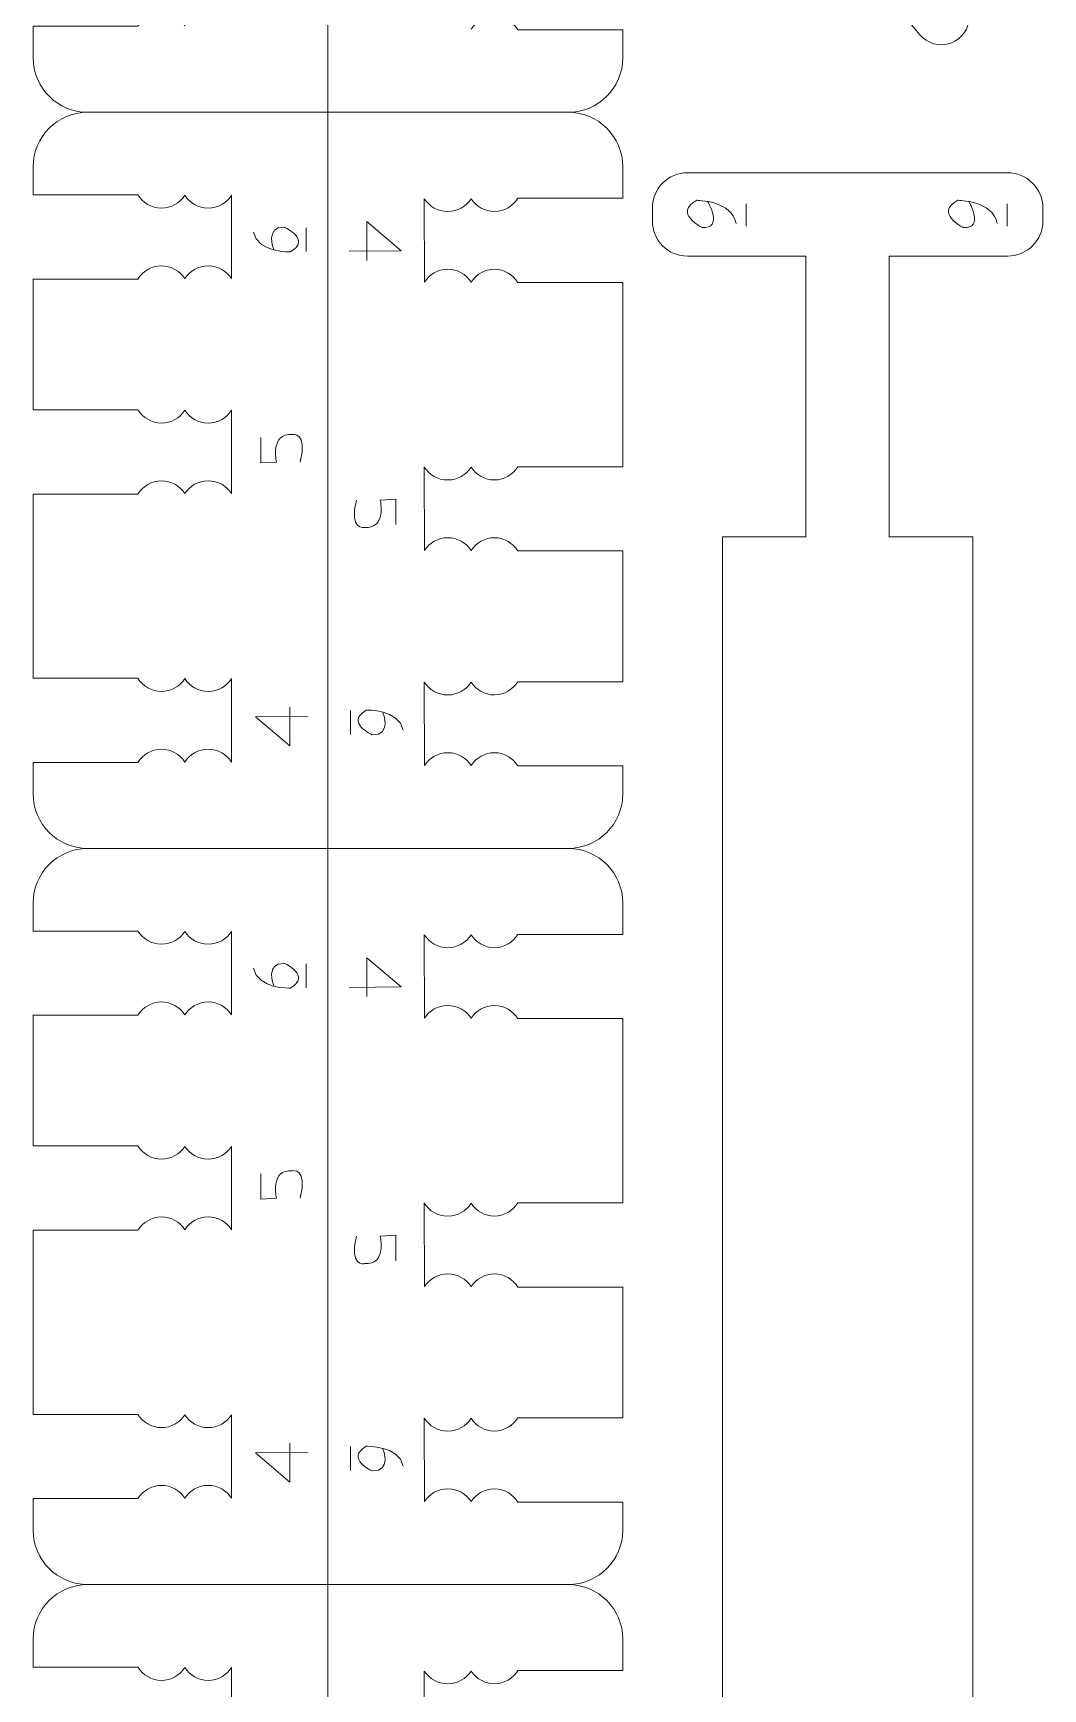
# Model space of a CAD drawing. Header units: centimetres. Extents: x -25 to 25, y -32.5 to 32.5.
# Drawn here: x -14.08 to -10.45, y -15.24 to -9.28 of the extents above; entities that cross this region are included whole.
import ezdxf

# ---------------------------------------------------------------- set-up
doc = ezdxf.new("R2010")
doc.units = ezdxf.units.CM
doc.header["$MEASUREMENT"] = 0
doc.layers.add('Capa 1', color=7, linetype='Continuous')

msp = doc.modelspace()

# ---------------------------------------------------------------- linework, layer by layer
at = {"layer": 'Capa 1', "color": 250, "lineweight": 9}
for points in [[(-13.01778, -9.56371), (-13.01778, -9.56371), (-13.01778, -6.9146), (-13.01778, -6.9146)], [(-12.15284, -9.56373), (-12.15284, -9.56373), (-13.88272, -9.56373), (-13.88272, -9.56373)], [(-13.01778, -12.21284), (-13.01778, -12.21284), (-13.01778, -9.56373), (-13.01778, -9.56373)], [(-13.36455, -10.16233), (-13.36455, -10.16233), (-13.36471, -9.86232), (-13.36471, -9.86232)], [(-12.67101, -9.87475), (-12.67101, -9.87475), (-12.67085, -10.17476), (-12.67085, -10.17476)], [(-13.36455, -10.93589), (-13.36455, -10.93589), (-13.36471, -10.63588), (-13.36471, -10.63588)], [(-12.67101, -10.84068), (-12.67101, -10.84068), (-12.67085, -11.14069), (-12.67085, -11.14069)], [(-13.36455, -11.90182), (-13.36455, -11.90182), (-13.36471, -11.60181), (-13.36471, -11.60181)], [(-12.67101, -11.61424), (-12.67101, -11.61424), (-12.67085, -11.91425), (-12.67085, -11.91425)], [(-12.15284, -12.21286), (-12.15284, -12.21286), (-13.88272, -12.21286), (-13.88272, -12.21286)], [(-13.01778, -14.86197), (-13.01778, -14.86197), (-13.01778, -12.21286), (-13.01778, -12.21286)], [(-13.36455, -12.81146), (-13.36455, -12.81146), (-13.36471, -12.51145), (-13.36471, -12.51145)], [(-12.67101, -12.52388), (-12.67101, -12.52388), (-12.67085, -12.82389), (-12.67085, -12.82389)], [(-13.36455, -13.58502), (-13.36455, -13.58502), (-13.36471, -13.28501), (-13.36471, -13.28501)], [(-12.67101, -13.48981), (-12.67101, -13.48981), (-12.67085, -13.78982), (-12.67085, -13.78982)], [(-13.36455, -14.55095), (-13.36455, -14.55095), (-13.36471, -14.25094), (-13.36471, -14.25094)], [(-12.67101, -14.26337), (-12.67101, -14.26337), (-12.67085, -14.56338), (-12.67085, -14.56338)], [(-12.15284, -14.86199), (-12.15284, -14.86199), (-13.88272, -14.86199), (-13.88272, -14.86199)], [(-13.01778, -17.5111), (-13.01778, -17.5111), (-13.01778, -14.86199), (-13.01778, -14.86199)], [(-13.36455, -15.46059), (-13.36455, -15.46059), (-13.36471, -15.16058), (-13.36471, -15.16058)], [(-12.67101, -15.17301), (-12.67101, -15.17301), (-12.67085, -15.47302), (-12.67085, -15.47302)]]:
    msp.add_open_spline(points, degree=3, dxfattribs=at)
for points, knots in [([(-11.11264, -8.03017), (-11.11264, -8.03017), (-11.114, -7.10831), (-11.114, -7.10831), (-11.114, -7.10831), (-11.114, -7.10831), (-11.01301, -7.10831), (-11.01301, -7.10831), (-11.01301, -7.10831), (-10.93271, -7.10826), (-10.85566, -7.14011), (-10.79883, -7.19686), (-10.79883, -7.19686), (-10.74203, -7.25361), (-10.71007, -7.331), (-10.71002, -7.4113), (-10.71002, -7.4113), (-10.71002, -7.4113), (-10.71002, -9.2193), (-10.71002, -9.2193), (-10.71002, -9.2193), (-10.70981, -9.26176), (-10.73623, -9.29981), (-10.77609, -9.31444), (-10.77609, -9.31444), (-10.81595, -9.32907), (-10.86133, -9.31641), (-10.88867, -9.2839), (-10.88867, -9.2839), (-10.88867, -9.2839), (-11.79763, -8.19125), (-11.79763, -8.19125), (-11.79763, -8.19125), (-11.81273, -8.1731), (-11.821, -8.15023), (-11.821, -8.12665), (-11.821, -8.12665), (-11.821, -8.12665), (-11.821, -7.66379), (-11.821, -7.66379), (-11.821, -7.66379), (-11.82106, -7.58349), (-11.7892, -7.50647), (-11.73245, -7.44964), (-11.73245, -7.44964), (-11.67571, -7.39281), (-11.59832, -7.36085), (-11.51801, -7.3608), (-11.51801, -7.3608), (-11.51801, -7.3608), (-11.41699, -7.3608), (-11.41699, -7.3608), (-11.41699, -7.3608), (-11.41699, -7.3608), (-11.41699, -8.03017), (-11.41699, -8.03017)], [0, 0, 0, 0, 0.0666667, 0.0666667, 0.0666667, 0.0666667, 0.1333333, 0.1333333, 0.1333333, 0.1333333, 0.2, 0.2, 0.2, 0.2, 0.2666667, 0.2666667, 0.2666667, 0.2666667, 0.3333333, 0.3333333, 0.3333333, 0.3333333, 0.4, 0.4, 0.4, 0.4, 0.4666667, 0.4666667, 0.4666667, 0.4666667, 0.5333333, 0.5333333, 0.5333333, 0.5333333, 0.6, 0.6, 0.6, 0.6, 0.6666667, 0.6666667, 0.6666667, 0.6666667, 0.7333333, 0.7333333, 0.7333333, 0.7333333, 0.8, 0.8, 0.8, 0.8, 0.8666667, 0.8666667, 0.8666667, 0.8666667, 1, 1, 1, 1]), ([(-13.88272, -9.56371), (-13.99052, -9.56371), (-14.07872, -9.47551), (-14.07872, -9.36771), (-14.07872, -9.36771), (-14.07872, -9.36771), (-14.07872, -9.2542), (-14.07872, -9.2542), (-14.07872, -9.2542), (-14.07872, -9.2542), (-13.70143, -9.2542), (-13.70143, -9.2542), (-13.70143, -9.2542), (-13.68365, -9.2265), (-13.65257, -9.20663), (-13.61721, -9.20663), (-13.61721, -9.20663), (-13.58185, -9.20663), (-13.55077, -9.22499), (-13.53299, -9.25269)], [0, 0, 0, 0, 0.1666667, 0.1666667, 0.1666667, 0.1666667, 0.3333333, 0.3333333, 0.3333333, 0.3333333, 0.5, 0.5, 0.5, 0.5, 0.6666667, 0.6666667, 0.6666667, 0.6666667, 1, 1, 1, 1]), ([(-12.15284, -9.56371), (-12.04504, -9.56371), (-11.95684, -9.47551), (-11.95684, -9.36771), (-11.95684, -9.36771), (-11.95684, -9.36771), (-11.95684, -9.2666), (-11.95684, -9.2666), (-11.95684, -9.2666), (-11.95684, -9.2666), (-12.33413, -9.2666), (-12.33413, -9.2666), (-12.33413, -9.2666), (-12.35191, -9.2389), (-12.38283, -9.21906), (-12.41819, -9.21906), (-12.41819, -9.21906), (-12.45355, -9.21906), (-12.48463, -9.23742), (-12.50241, -9.26512)], [0, 0, 0, 0, 0.1666667, 0.1666667, 0.1666667, 0.1666667, 0.3333333, 0.3333333, 0.3333333, 0.3333333, 0.5, 0.5, 0.5, 0.5, 0.6666667, 0.6666667, 0.6666667, 0.6666667, 1, 1, 1, 1]), ([(-13.88272, -9.56373), (-13.99052, -9.56373), (-14.07872, -9.65193), (-14.07872, -9.75973), (-14.07872, -9.75973), (-14.07872, -9.75973), (-14.07872, -9.86084), (-14.07872, -9.86084), (-14.07872, -9.86084), (-14.07872, -9.86084), (-13.70143, -9.86084), (-13.70143, -9.86084), (-13.70143, -9.86084), (-13.68365, -9.88854), (-13.65273, -9.90838), (-13.61737, -9.90838), (-13.61737, -9.90838), (-13.58201, -9.90838), (-13.55093, -9.89002), (-13.53315, -9.86232)], [0, 0, 0, 0, 0.1666667, 0.1666667, 0.1666667, 0.1666667, 0.3333333, 0.3333333, 0.3333333, 0.3333333, 0.5, 0.5, 0.5, 0.5, 0.6666667, 0.6666667, 0.6666667, 0.6666667, 1, 1, 1, 1]), ([(-12.15284, -9.56373), (-12.04504, -9.56373), (-11.95684, -9.65193), (-11.95684, -9.75973), (-11.95684, -9.75973), (-11.95684, -9.75973), (-11.95684, -9.87324), (-11.95684, -9.87324), (-11.95684, -9.87324), (-11.95684, -9.87324), (-12.33413, -9.87324), (-12.33413, -9.87324), (-12.33413, -9.87324), (-12.35191, -9.90094), (-12.38299, -9.92081), (-12.41835, -9.92081), (-12.41835, -9.92081), (-12.45371, -9.92081), (-12.48479, -9.90245), (-12.50257, -9.87475)], [0, 0, 0, 0, 0.1666667, 0.1666667, 0.1666667, 0.1666667, 0.3333333, 0.3333333, 0.3333333, 0.3333333, 0.5, 0.5, 0.5, 0.5, 0.6666667, 0.6666667, 0.6666667, 0.6666667, 1, 1, 1, 1]), ([(-10.99784, -17.95091), (-10.99784, -17.95091), (-10.69783, -17.95091), (-10.69783, -17.95091), (-10.69783, -17.95091), (-10.69783, -17.95091), (-10.69783, -11.09189), (-10.69783, -11.09189), (-10.69783, -11.09189), (-10.69783, -11.09189), (-10.99784, -11.09189), (-10.99784, -11.09189), (-10.99784, -11.09189), (-10.99784, -11.09189), (-10.99784, -10.08133), (-10.99784, -10.08133), (-10.99784, -10.08133), (-10.99784, -10.08133), (-10.57151, -10.08133), (-10.57151, -10.08133), (-10.57151, -10.08133), (-10.53799, -10.08131), (-10.50585, -10.06797), (-10.48216, -10.04426), (-10.48216, -10.04426), (-10.45847, -10.02054), (-10.44517, -9.98854), (-10.4452, -9.95502), (-10.4452, -9.95502), (-10.4452, -9.95502), (-10.4452, -9.90765), (-10.4452, -9.90765), (-10.4452, -9.90765), (-10.44522, -9.87412), (-10.45856, -9.84198), (-10.48227, -9.8183), (-10.48227, -9.8183), (-10.50599, -9.7946), (-10.53799, -9.78131), (-10.57151, -9.78133), (-10.57151, -9.78133), (-10.57151, -9.78133), (-11.14784, -9.78133), (-11.14784, -9.78133), (-11.14784, -9.78133), (-11.14784, -9.78133), (-11.72418, -9.78133), (-11.72418, -9.78133), (-11.72418, -9.78133), (-11.7577, -9.78135), (-11.78984, -9.79469), (-11.81353, -9.81841), (-11.81353, -9.81841), (-11.83722, -9.84212), (-11.85052, -9.87412), (-11.85049, -9.90765), (-11.85049, -9.90765), (-11.85049, -9.90765), (-11.85049, -9.95502), (-11.85049, -9.95502), (-11.85049, -9.95502), (-11.85047, -9.98854), (-11.83713, -10.02068), (-11.81342, -10.04437), (-11.81342, -10.04437), (-11.78969, -10.06806), (-11.7577, -10.08136), (-11.72418, -10.08133), (-11.72418, -10.08133), (-11.72418, -10.08133), (-11.29785, -10.08133), (-11.29785, -10.08133), (-11.29785, -10.08133), (-11.29785, -10.08133), (-11.29785, -11.09189), (-11.29785, -11.09189), (-11.29785, -11.09189), (-11.29785, -11.09189), (-11.59785, -11.09189), (-11.59785, -11.09189), (-11.59785, -11.09189), (-11.59785, -11.09189), (-11.59785, -17.95091), (-11.59785, -17.95091), (-11.59785, -17.95091), (-11.59785, -17.95091), (-11.29785, -17.95091), (-11.29785, -17.95091), (-11.29785, -17.95091), (-11.29785, -17.95091), (-11.29785, -18.96146), (-11.29785, -18.96146), (-11.29785, -18.96146), (-11.29785, -18.96146), (-11.72418, -18.96146), (-11.72418, -18.96146), (-11.72418, -18.96146), (-11.7577, -18.96148), (-11.78984, -18.97482), (-11.81353, -18.99854), (-11.81353, -18.99854), (-11.83722, -19.02226), (-11.85052, -19.05426), (-11.85049, -19.08778), (-11.85049, -19.08778), (-11.85049, -19.08778), (-11.85049, -19.13515), (-11.85049, -19.13515), (-11.85049, -19.13515), (-11.85047, -19.16868), (-11.83713, -19.20082), (-11.81342, -19.2245), (-11.81342, -19.2245), (-11.78969, -19.2482), (-11.7577, -19.26149), (-11.72418, -19.26147), (-11.72418, -19.26147), (-11.72418, -19.26147), (-11.14784, -19.26147), (-11.14784, -19.26147), (-11.14784, -19.26147), (-11.14784, -19.26147), (-10.57151, -19.26147), (-10.57151, -19.26147), (-10.57151, -19.26147), (-10.53799, -19.26145), (-10.50585, -19.24811), (-10.48216, -19.22439), (-10.48216, -19.22439), (-10.45847, -19.20067), (-10.44517, -19.16868), (-10.4452, -19.13515), (-10.4452, -19.13515), (-10.4452, -19.13515), (-10.4452, -19.08778), (-10.4452, -19.08778), (-10.4452, -19.08778), (-10.44522, -19.05426), (-10.45856, -19.02212), (-10.48227, -18.99843), (-10.48227, -18.99843), (-10.50599, -18.97474), (-10.53799, -18.96144), (-10.57151, -18.96146), (-10.57151, -18.96146), (-10.57151, -18.96146), (-10.99784, -18.96146), (-10.99784, -18.96146), (-10.99784, -18.96146), (-10.99784, -18.96146), (-10.99784, -17.95091), (-10.99784, -17.95091)], [0, 0, 0, 0, 0.025641, 0.025641, 0.025641, 0.025641, 0.0512821, 0.0512821, 0.0512821, 0.0512821, 0.0769231, 0.0769231, 0.0769231, 0.0769231, 0.1025641, 0.1025641, 0.1025641, 0.1025641, 0.1282051, 0.1282051, 0.1282051, 0.1282051, 0.1538462, 0.1538462, 0.1538462, 0.1538462, 0.1794872, 0.1794872, 0.1794872, 0.1794872, 0.2051282, 0.2051282, 0.2051282, 0.2051282, 0.2307692, 0.2307692, 0.2307692, 0.2307692, 0.2564103, 0.2564103, 0.2564103, 0.2564103, 0.2820513, 0.2820513, 0.2820513, 0.2820513, 0.3076923, 0.3076923, 0.3076923, 0.3076923, 0.3333333, 0.3333333, 0.3333333, 0.3333333, 0.3589744, 0.3589744, 0.3589744, 0.3589744, 0.3846154, 0.3846154, 0.3846154, 0.3846154, 0.4102564, 0.4102564, 0.4102564, 0.4102564, 0.4358974, 0.4358974, 0.4358974, 0.4358974, 0.4615385, 0.4615385, 0.4615385, 0.4615385, 0.4871795, 0.4871795, 0.4871795, 0.4871795, 0.5128205, 0.5128205, 0.5128205, 0.5128205, 0.5384615, 0.5384615, 0.5384615, 0.5384615, 0.5641026, 0.5641026, 0.5641026, 0.5641026, 0.5897436, 0.5897436, 0.5897436, 0.5897436, 0.6153846, 0.6153846, 0.6153846, 0.6153846, 0.6410256, 0.6410256, 0.6410256, 0.6410256, 0.6666667, 0.6666667, 0.6666667, 0.6666667, 0.6923077, 0.6923077, 0.6923077, 0.6923077, 0.7179487, 0.7179487, 0.7179487, 0.7179487, 0.7435897, 0.7435897, 0.7435897, 0.7435897, 0.7692308, 0.7692308, 0.7692308, 0.7692308, 0.7948718, 0.7948718, 0.7948718, 0.7948718, 0.8205128, 0.8205128, 0.8205128, 0.8205128, 0.8461538, 0.8461538, 0.8461538, 0.8461538, 0.8717949, 0.8717949, 0.8717949, 0.8717949, 0.8974359, 0.8974359, 0.8974359, 0.8974359, 0.9230769, 0.9230769, 0.9230769, 0.9230769, 0.9487179, 0.9487179, 0.9487179, 0.9487179, 1, 1, 1, 1]), ([(-13.53315, -9.86232), (-13.51537, -9.89002), (-13.48429, -9.90838), (-13.44893, -9.90838), (-13.44893, -9.90838), (-13.41357, -9.90838), (-13.38249, -9.89002), (-13.36471, -9.86232)], [0, 0, 0, 0, 0.3333333, 0.3333333, 0.3333333, 0.3333333, 1, 1, 1, 1]), ([(-12.50257, -9.87475), (-12.52035, -9.90245), (-12.55143, -9.92081), (-12.58679, -9.92081), (-12.58679, -9.92081), (-12.62215, -9.92081), (-12.65323, -9.90245), (-12.67101, -9.87475)], [0, 0, 0, 0, 0.3333333, 0.3333333, 0.3333333, 0.3333333, 1, 1, 1, 1]), ([(-13.53315, -10.63588), (-13.55093, -10.66358), (-13.58201, -10.68194), (-13.61737, -10.68194), (-13.61737, -10.68194), (-13.65273, -10.68194), (-13.68365, -10.6621), (-13.70143, -10.6344), (-13.70143, -10.6344), (-13.70143, -10.6344), (-14.07872, -10.6344), (-14.07872, -10.6344), (-14.07872, -10.6344), (-14.07872, -10.6344), (-14.07872, -10.16384), (-14.07872, -10.16384), (-14.07872, -10.16384), (-14.07872, -10.16384), (-13.70143, -10.16384), (-13.70143, -10.16384), (-13.70143, -10.16384), (-13.68365, -10.13614), (-13.65257, -10.11627), (-13.61721, -10.11627), (-13.61721, -10.11627), (-13.58185, -10.11627), (-13.55077, -10.13463), (-13.53299, -10.16233)], [0, 0, 0, 0, 0.125, 0.125, 0.125, 0.125, 0.25, 0.25, 0.25, 0.25, 0.375, 0.375, 0.375, 0.375, 0.5, 0.5, 0.5, 0.5, 0.625, 0.625, 0.625, 0.625, 0.75, 0.75, 0.75, 0.75, 1, 1, 1, 1]), ([(-13.53299, -10.16233), (-13.51521, -10.13463), (-13.48413, -10.11627), (-13.44877, -10.11627), (-13.44877, -10.11627), (-13.41341, -10.11627), (-13.38233, -10.13463), (-13.36455, -10.16233)], [0, 0, 0, 0, 0.3333333, 0.3333333, 0.3333333, 0.3333333, 1, 1, 1, 1]), ([(-12.50241, -10.17476), (-12.52019, -10.14706), (-12.55127, -10.1287), (-12.58663, -10.1287), (-12.58663, -10.1287), (-12.62199, -10.1287), (-12.65307, -10.14706), (-12.67085, -10.17476)], [0, 0, 0, 0, 0.3333333, 0.3333333, 0.3333333, 0.3333333, 1, 1, 1, 1]), ([(-12.50241, -10.17476), (-12.48463, -10.14706), (-12.45355, -10.1287), (-12.41819, -10.1287), (-12.41819, -10.1287), (-12.38283, -10.1287), (-12.35191, -10.14854), (-12.33413, -10.17624), (-12.33413, -10.17624), (-12.33413, -10.17624), (-11.95684, -10.17624), (-11.95684, -10.17624), (-11.95684, -10.17624), (-11.95684, -10.17624), (-11.95684, -10.83917), (-11.95684, -10.83917), (-11.95684, -10.83917), (-11.95684, -10.83917), (-12.33413, -10.83917), (-12.33413, -10.83917), (-12.33413, -10.83917), (-12.35191, -10.86687), (-12.38299, -10.88674), (-12.41835, -10.88674), (-12.41835, -10.88674), (-12.45371, -10.88674), (-12.48479, -10.86838), (-12.50257, -10.84068)], [0, 0, 0, 0, 0.125, 0.125, 0.125, 0.125, 0.25, 0.25, 0.25, 0.25, 0.375, 0.375, 0.375, 0.375, 0.5, 0.5, 0.5, 0.5, 0.625, 0.625, 0.625, 0.625, 0.75, 0.75, 0.75, 0.75, 1, 1, 1, 1]), ([(-13.53315, -10.63588), (-13.51537, -10.66358), (-13.48429, -10.68194), (-13.44893, -10.68194), (-13.44893, -10.68194), (-13.41357, -10.68194), (-13.38249, -10.66358), (-13.36471, -10.63588)], [0, 0, 0, 0, 0.3333333, 0.3333333, 0.3333333, 0.3333333, 1, 1, 1, 1]), ([(-12.50257, -10.84068), (-12.52035, -10.86838), (-12.55143, -10.88674), (-12.58679, -10.88674), (-12.58679, -10.88674), (-12.62215, -10.88674), (-12.65323, -10.86838), (-12.67101, -10.84068)], [0, 0, 0, 0, 0.3333333, 0.3333333, 0.3333333, 0.3333333, 1, 1, 1, 1]), ([(-13.53315, -11.60181), (-13.55093, -11.62951), (-13.58201, -11.64787), (-13.61737, -11.64787), (-13.61737, -11.64787), (-13.65273, -11.64787), (-13.68365, -11.62803), (-13.70143, -11.60033), (-13.70143, -11.60033), (-13.70143, -11.60033), (-14.07872, -11.60033), (-14.07872, -11.60033), (-14.07872, -11.60033), (-14.07872, -11.60033), (-14.07872, -10.9374), (-14.07872, -10.9374), (-14.07872, -10.9374), (-14.07872, -10.9374), (-13.70143, -10.9374), (-13.70143, -10.9374), (-13.70143, -10.9374), (-13.68365, -10.9097), (-13.65257, -10.88983), (-13.61721, -10.88983), (-13.61721, -10.88983), (-13.58185, -10.88983), (-13.55077, -10.90819), (-13.53299, -10.93589)], [0, 0, 0, 0, 0.125, 0.125, 0.125, 0.125, 0.25, 0.25, 0.25, 0.25, 0.375, 0.375, 0.375, 0.375, 0.5, 0.5, 0.5, 0.5, 0.625, 0.625, 0.625, 0.625, 0.75, 0.75, 0.75, 0.75, 1, 1, 1, 1]), ([(-13.53299, -10.93589), (-13.51521, -10.90819), (-13.48413, -10.88983), (-13.44877, -10.88983), (-13.44877, -10.88983), (-13.41341, -10.88983), (-13.38233, -10.90819), (-13.36455, -10.93589)], [0, 0, 0, 0, 0.3333333, 0.3333333, 0.3333333, 0.3333333, 1, 1, 1, 1]), ([(-12.50241, -11.14069), (-12.52019, -11.11299), (-12.55127, -11.09463), (-12.58663, -11.09463), (-12.58663, -11.09463), (-12.62199, -11.09463), (-12.65307, -11.11299), (-12.67085, -11.14069)], [0, 0, 0, 0, 0.3333333, 0.3333333, 0.3333333, 0.3333333, 1, 1, 1, 1]), ([(-12.50241, -11.14069), (-12.48463, -11.11299), (-12.45355, -11.09463), (-12.41819, -11.09463), (-12.41819, -11.09463), (-12.38283, -11.09463), (-12.35191, -11.11447), (-12.33413, -11.14217), (-12.33413, -11.14217), (-12.33413, -11.14217), (-11.95684, -11.14217), (-11.95684, -11.14217), (-11.95684, -11.14217), (-11.95684, -11.14217), (-11.95684, -11.61273), (-11.95684, -11.61273), (-11.95684, -11.61273), (-11.95684, -11.61273), (-12.33413, -11.61273), (-12.33413, -11.61273), (-12.33413, -11.61273), (-12.35191, -11.64043), (-12.38299, -11.6603), (-12.41835, -11.6603), (-12.41835, -11.6603), (-12.45371, -11.6603), (-12.48479, -11.64194), (-12.50257, -11.61424)], [0, 0, 0, 0, 0.125, 0.125, 0.125, 0.125, 0.25, 0.25, 0.25, 0.25, 0.375, 0.375, 0.375, 0.375, 0.5, 0.5, 0.5, 0.5, 0.625, 0.625, 0.625, 0.625, 0.75, 0.75, 0.75, 0.75, 1, 1, 1, 1]), ([(-13.53315, -11.60181), (-13.51537, -11.62951), (-13.48429, -11.64787), (-13.44893, -11.64787), (-13.44893, -11.64787), (-13.41357, -11.64787), (-13.38249, -11.62951), (-13.36471, -11.60181)], [0, 0, 0, 0, 0.3333333, 0.3333333, 0.3333333, 0.3333333, 1, 1, 1, 1]), ([(-12.50257, -11.61424), (-12.52035, -11.64194), (-12.55143, -11.6603), (-12.58679, -11.6603), (-12.58679, -11.6603), (-12.62215, -11.6603), (-12.65323, -11.64194), (-12.67101, -11.61424)], [0, 0, 0, 0, 0.3333333, 0.3333333, 0.3333333, 0.3333333, 1, 1, 1, 1]), ([(-13.88272, -12.21284), (-13.99052, -12.21284), (-14.07872, -12.12464), (-14.07872, -12.01684), (-14.07872, -12.01684), (-14.07872, -12.01684), (-14.07872, -11.90333), (-14.07872, -11.90333), (-14.07872, -11.90333), (-14.07872, -11.90333), (-13.70143, -11.90333), (-13.70143, -11.90333), (-13.70143, -11.90333), (-13.68365, -11.87563), (-13.65257, -11.85576), (-13.61721, -11.85576), (-13.61721, -11.85576), (-13.58185, -11.85576), (-13.55077, -11.87412), (-13.53299, -11.90182)], [0, 0, 0, 0, 0.1666667, 0.1666667, 0.1666667, 0.1666667, 0.3333333, 0.3333333, 0.3333333, 0.3333333, 0.5, 0.5, 0.5, 0.5, 0.6666667, 0.6666667, 0.6666667, 0.6666667, 1, 1, 1, 1]), ([(-13.53299, -11.90182), (-13.51521, -11.87412), (-13.48413, -11.85576), (-13.44877, -11.85576), (-13.44877, -11.85576), (-13.41341, -11.85576), (-13.38233, -11.87412), (-13.36455, -11.90182)], [0, 0, 0, 0, 0.3333333, 0.3333333, 0.3333333, 0.3333333, 1, 1, 1, 1]), ([(-12.50241, -11.91425), (-12.52019, -11.88655), (-12.55127, -11.86819), (-12.58663, -11.86819), (-12.58663, -11.86819), (-12.62199, -11.86819), (-12.65307, -11.88655), (-12.67085, -11.91425)], [0, 0, 0, 0, 0.3333333, 0.3333333, 0.3333333, 0.3333333, 1, 1, 1, 1]), ([(-12.15284, -12.21284), (-12.04504, -12.21284), (-11.95684, -12.12464), (-11.95684, -12.01684), (-11.95684, -12.01684), (-11.95684, -12.01684), (-11.95684, -11.91573), (-11.95684, -11.91573), (-11.95684, -11.91573), (-11.95684, -11.91573), (-12.33413, -11.91573), (-12.33413, -11.91573), (-12.33413, -11.91573), (-12.35191, -11.88803), (-12.38283, -11.86819), (-12.41819, -11.86819), (-12.41819, -11.86819), (-12.45355, -11.86819), (-12.48463, -11.88655), (-12.50241, -11.91425)], [0, 0, 0, 0, 0.1666667, 0.1666667, 0.1666667, 0.1666667, 0.3333333, 0.3333333, 0.3333333, 0.3333333, 0.5, 0.5, 0.5, 0.5, 0.6666667, 0.6666667, 0.6666667, 0.6666667, 1, 1, 1, 1]), ([(-13.88272, -12.21286), (-13.99052, -12.21286), (-14.07872, -12.30106), (-14.07872, -12.40886), (-14.07872, -12.40886), (-14.07872, -12.40886), (-14.07872, -12.50997), (-14.07872, -12.50997), (-14.07872, -12.50997), (-14.07872, -12.50997), (-13.70143, -12.50997), (-13.70143, -12.50997), (-13.70143, -12.50997), (-13.68365, -12.53767), (-13.65273, -12.55751), (-13.61737, -12.55751), (-13.61737, -12.55751), (-13.58201, -12.55751), (-13.55093, -12.53915), (-13.53315, -12.51145)], [0, 0, 0, 0, 0.1666667, 0.1666667, 0.1666667, 0.1666667, 0.3333333, 0.3333333, 0.3333333, 0.3333333, 0.5, 0.5, 0.5, 0.5, 0.6666667, 0.6666667, 0.6666667, 0.6666667, 1, 1, 1, 1]), ([(-12.15284, -12.21286), (-12.04504, -12.21286), (-11.95684, -12.30106), (-11.95684, -12.40886), (-11.95684, -12.40886), (-11.95684, -12.40886), (-11.95684, -12.52237), (-11.95684, -12.52237), (-11.95684, -12.52237), (-11.95684, -12.52237), (-12.33413, -12.52237), (-12.33413, -12.52237), (-12.33413, -12.52237), (-12.35191, -12.55007), (-12.38299, -12.56994), (-12.41835, -12.56994), (-12.41835, -12.56994), (-12.45371, -12.56994), (-12.48479, -12.55158), (-12.50257, -12.52388)], [0, 0, 0, 0, 0.1666667, 0.1666667, 0.1666667, 0.1666667, 0.3333333, 0.3333333, 0.3333333, 0.3333333, 0.5, 0.5, 0.5, 0.5, 0.6666667, 0.6666667, 0.6666667, 0.6666667, 1, 1, 1, 1]), ([(-13.53315, -12.51145), (-13.51537, -12.53915), (-13.48429, -12.55751), (-13.44893, -12.55751), (-13.44893, -12.55751), (-13.41357, -12.55751), (-13.38249, -12.53915), (-13.36471, -12.51145)], [0, 0, 0, 0, 0.3333333, 0.3333333, 0.3333333, 0.3333333, 1, 1, 1, 1]), ([(-12.50257, -12.52388), (-12.52035, -12.55158), (-12.55143, -12.56994), (-12.58679, -12.56994), (-12.58679, -12.56994), (-12.62215, -12.56994), (-12.65323, -12.55158), (-12.67101, -12.52388)], [0, 0, 0, 0, 0.3333333, 0.3333333, 0.3333333, 0.3333333, 1, 1, 1, 1]), ([(-13.53315, -13.28501), (-13.55093, -13.31271), (-13.58201, -13.33107), (-13.61737, -13.33107), (-13.61737, -13.33107), (-13.65273, -13.33107), (-13.68365, -13.31123), (-13.70143, -13.28353), (-13.70143, -13.28353), (-13.70143, -13.28353), (-14.07872, -13.28353), (-14.07872, -13.28353), (-14.07872, -13.28353), (-14.07872, -13.28353), (-14.07872, -12.81297), (-14.07872, -12.81297), (-14.07872, -12.81297), (-14.07872, -12.81297), (-13.70143, -12.81297), (-13.70143, -12.81297), (-13.70143, -12.81297), (-13.68365, -12.78527), (-13.65257, -12.7654), (-13.61721, -12.7654), (-13.61721, -12.7654), (-13.58185, -12.7654), (-13.55077, -12.78376), (-13.53299, -12.81146)], [0, 0, 0, 0, 0.125, 0.125, 0.125, 0.125, 0.25, 0.25, 0.25, 0.25, 0.375, 0.375, 0.375, 0.375, 0.5, 0.5, 0.5, 0.5, 0.625, 0.625, 0.625, 0.625, 0.75, 0.75, 0.75, 0.75, 1, 1, 1, 1]), ([(-13.53299, -12.81146), (-13.51521, -12.78376), (-13.48413, -12.7654), (-13.44877, -12.7654), (-13.44877, -12.7654), (-13.41341, -12.7654), (-13.38233, -12.78376), (-13.36455, -12.81146)], [0, 0, 0, 0, 0.3333333, 0.3333333, 0.3333333, 0.3333333, 1, 1, 1, 1]), ([(-12.50241, -12.82389), (-12.52019, -12.79619), (-12.55127, -12.77783), (-12.58663, -12.77783), (-12.58663, -12.77783), (-12.62199, -12.77783), (-12.65307, -12.79619), (-12.67085, -12.82389)], [0, 0, 0, 0, 0.3333333, 0.3333333, 0.3333333, 0.3333333, 1, 1, 1, 1]), ([(-12.50241, -12.82389), (-12.48463, -12.79619), (-12.45355, -12.77783), (-12.41819, -12.77783), (-12.41819, -12.77783), (-12.38283, -12.77783), (-12.35191, -12.79767), (-12.33413, -12.82537), (-12.33413, -12.82537), (-12.33413, -12.82537), (-11.95684, -12.82537), (-11.95684, -12.82537), (-11.95684, -12.82537), (-11.95684, -12.82537), (-11.95684, -13.4883), (-11.95684, -13.4883), (-11.95684, -13.4883), (-11.95684, -13.4883), (-12.33413, -13.4883), (-12.33413, -13.4883), (-12.33413, -13.4883), (-12.35191, -13.516), (-12.38299, -13.53587), (-12.41835, -13.53587), (-12.41835, -13.53587), (-12.45371, -13.53587), (-12.48479, -13.51751), (-12.50257, -13.48981)], [0, 0, 0, 0, 0.125, 0.125, 0.125, 0.125, 0.25, 0.25, 0.25, 0.25, 0.375, 0.375, 0.375, 0.375, 0.5, 0.5, 0.5, 0.5, 0.625, 0.625, 0.625, 0.625, 0.75, 0.75, 0.75, 0.75, 1, 1, 1, 1]), ([(-13.53315, -13.28501), (-13.51537, -13.31271), (-13.48429, -13.33107), (-13.44893, -13.33107), (-13.44893, -13.33107), (-13.41357, -13.33107), (-13.38249, -13.31271), (-13.36471, -13.28501)], [0, 0, 0, 0, 0.3333333, 0.3333333, 0.3333333, 0.3333333, 1, 1, 1, 1]), ([(-12.50257, -13.48981), (-12.52035, -13.51751), (-12.55143, -13.53587), (-12.58679, -13.53587), (-12.58679, -13.53587), (-12.62215, -13.53587), (-12.65323, -13.51751), (-12.67101, -13.48981)], [0, 0, 0, 0, 0.3333333, 0.3333333, 0.3333333, 0.3333333, 1, 1, 1, 1]), ([(-13.53315, -14.25094), (-13.55093, -14.27864), (-13.58201, -14.297), (-13.61737, -14.297), (-13.61737, -14.297), (-13.65273, -14.297), (-13.68365, -14.27716), (-13.70143, -14.24946), (-13.70143, -14.24946), (-13.70143, -14.24946), (-14.07872, -14.24946), (-14.07872, -14.24946), (-14.07872, -14.24946), (-14.07872, -14.24946), (-14.07872, -13.58653), (-14.07872, -13.58653), (-14.07872, -13.58653), (-14.07872, -13.58653), (-13.70143, -13.58653), (-13.70143, -13.58653), (-13.70143, -13.58653), (-13.68365, -13.55883), (-13.65257, -13.53896), (-13.61721, -13.53896), (-13.61721, -13.53896), (-13.58185, -13.53896), (-13.55077, -13.55732), (-13.53299, -13.58502)], [0, 0, 0, 0, 0.125, 0.125, 0.125, 0.125, 0.25, 0.25, 0.25, 0.25, 0.375, 0.375, 0.375, 0.375, 0.5, 0.5, 0.5, 0.5, 0.625, 0.625, 0.625, 0.625, 0.75, 0.75, 0.75, 0.75, 1, 1, 1, 1]), ([(-13.53299, -13.58502), (-13.51521, -13.55732), (-13.48413, -13.53896), (-13.44877, -13.53896), (-13.44877, -13.53896), (-13.41341, -13.53896), (-13.38233, -13.55732), (-13.36455, -13.58502)], [0, 0, 0, 0, 0.3333333, 0.3333333, 0.3333333, 0.3333333, 1, 1, 1, 1]), ([(-12.50241, -13.78982), (-12.52019, -13.76212), (-12.55127, -13.74376), (-12.58663, -13.74376), (-12.58663, -13.74376), (-12.62199, -13.74376), (-12.65307, -13.76212), (-12.67085, -13.78982)], [0, 0, 0, 0, 0.3333333, 0.3333333, 0.3333333, 0.3333333, 1, 1, 1, 1]), ([(-12.50241, -13.78982), (-12.48463, -13.76212), (-12.45355, -13.74376), (-12.41819, -13.74376), (-12.41819, -13.74376), (-12.38283, -13.74376), (-12.35191, -13.7636), (-12.33413, -13.7913), (-12.33413, -13.7913), (-12.33413, -13.7913), (-11.95684, -13.7913), (-11.95684, -13.7913), (-11.95684, -13.7913), (-11.95684, -13.7913), (-11.95684, -14.26186), (-11.95684, -14.26186), (-11.95684, -14.26186), (-11.95684, -14.26186), (-12.33413, -14.26186), (-12.33413, -14.26186), (-12.33413, -14.26186), (-12.35191, -14.28956), (-12.38299, -14.30943), (-12.41835, -14.30943), (-12.41835, -14.30943), (-12.45371, -14.30943), (-12.48479, -14.29107), (-12.50257, -14.26337)], [0, 0, 0, 0, 0.125, 0.125, 0.125, 0.125, 0.25, 0.25, 0.25, 0.25, 0.375, 0.375, 0.375, 0.375, 0.5, 0.5, 0.5, 0.5, 0.625, 0.625, 0.625, 0.625, 0.75, 0.75, 0.75, 0.75, 1, 1, 1, 1]), ([(-13.53315, -14.25094), (-13.51537, -14.27864), (-13.48429, -14.297), (-13.44893, -14.297), (-13.44893, -14.297), (-13.41357, -14.297), (-13.38249, -14.27864), (-13.36471, -14.25094)], [0, 0, 0, 0, 0.3333333, 0.3333333, 0.3333333, 0.3333333, 1, 1, 1, 1]), ([(-12.50257, -14.26337), (-12.52035, -14.29107), (-12.55143, -14.30943), (-12.58679, -14.30943), (-12.58679, -14.30943), (-12.62215, -14.30943), (-12.65323, -14.29107), (-12.67101, -14.26337)], [0, 0, 0, 0, 0.3333333, 0.3333333, 0.3333333, 0.3333333, 1, 1, 1, 1]), ([(-13.88272, -14.86197), (-13.99052, -14.86197), (-14.07872, -14.77377), (-14.07872, -14.66597), (-14.07872, -14.66597), (-14.07872, -14.66597), (-14.07872, -14.55246), (-14.07872, -14.55246), (-14.07872, -14.55246), (-14.07872, -14.55246), (-13.70143, -14.55246), (-13.70143, -14.55246), (-13.70143, -14.55246), (-13.68365, -14.52476), (-13.65257, -14.50489), (-13.61721, -14.50489), (-13.61721, -14.50489), (-13.58185, -14.50489), (-13.55077, -14.52325), (-13.53299, -14.55095)], [0, 0, 0, 0, 0.1666667, 0.1666667, 0.1666667, 0.1666667, 0.3333333, 0.3333333, 0.3333333, 0.3333333, 0.5, 0.5, 0.5, 0.5, 0.6666667, 0.6666667, 0.6666667, 0.6666667, 1, 1, 1, 1]), ([(-13.53299, -14.55095), (-13.51521, -14.52325), (-13.48413, -14.50489), (-13.44877, -14.50489), (-13.44877, -14.50489), (-13.41341, -14.50489), (-13.38233, -14.52325), (-13.36455, -14.55095)], [0, 0, 0, 0, 0.3333333, 0.3333333, 0.3333333, 0.3333333, 1, 1, 1, 1]), ([(-12.50241, -14.56338), (-12.52019, -14.53568), (-12.55127, -14.51732), (-12.58663, -14.51732), (-12.58663, -14.51732), (-12.62199, -14.51732), (-12.65307, -14.53568), (-12.67085, -14.56338)], [0, 0, 0, 0, 0.3333333, 0.3333333, 0.3333333, 0.3333333, 1, 1, 1, 1]), ([(-12.15284, -14.86197), (-12.04504, -14.86197), (-11.95684, -14.77377), (-11.95684, -14.66597), (-11.95684, -14.66597), (-11.95684, -14.66597), (-11.95684, -14.56486), (-11.95684, -14.56486), (-11.95684, -14.56486), (-11.95684, -14.56486), (-12.33413, -14.56486), (-12.33413, -14.56486), (-12.33413, -14.56486), (-12.35191, -14.53716), (-12.38283, -14.51732), (-12.41819, -14.51732), (-12.41819, -14.51732), (-12.45355, -14.51732), (-12.48463, -14.53568), (-12.50241, -14.56338)], [0, 0, 0, 0, 0.1666667, 0.1666667, 0.1666667, 0.1666667, 0.3333333, 0.3333333, 0.3333333, 0.3333333, 0.5, 0.5, 0.5, 0.5, 0.6666667, 0.6666667, 0.6666667, 0.6666667, 1, 1, 1, 1]), ([(-13.88272, -14.86199), (-13.99052, -14.86199), (-14.07872, -14.95019), (-14.07872, -15.05799), (-14.07872, -15.05799), (-14.07872, -15.05799), (-14.07872, -15.1591), (-14.07872, -15.1591), (-14.07872, -15.1591), (-14.07872, -15.1591), (-13.70143, -15.1591), (-13.70143, -15.1591), (-13.70143, -15.1591), (-13.68365, -15.1868), (-13.65273, -15.20664), (-13.61737, -15.20664), (-13.61737, -15.20664), (-13.58201, -15.20664), (-13.55093, -15.18828), (-13.53315, -15.16058)], [0, 0, 0, 0, 0.1666667, 0.1666667, 0.1666667, 0.1666667, 0.3333333, 0.3333333, 0.3333333, 0.3333333, 0.5, 0.5, 0.5, 0.5, 0.6666667, 0.6666667, 0.6666667, 0.6666667, 1, 1, 1, 1]), ([(-12.15284, -14.86199), (-12.04504, -14.86199), (-11.95684, -14.95019), (-11.95684, -15.05799), (-11.95684, -15.05799), (-11.95684, -15.05799), (-11.95684, -15.1715), (-11.95684, -15.1715), (-11.95684, -15.1715), (-11.95684, -15.1715), (-12.33413, -15.1715), (-12.33413, -15.1715), (-12.33413, -15.1715), (-12.35191, -15.1992), (-12.38299, -15.21907), (-12.41835, -15.21907), (-12.41835, -15.21907), (-12.45371, -15.21907), (-12.48479, -15.20071), (-12.50257, -15.17301)], [0, 0, 0, 0, 0.1666667, 0.1666667, 0.1666667, 0.1666667, 0.3333333, 0.3333333, 0.3333333, 0.3333333, 0.5, 0.5, 0.5, 0.5, 0.6666667, 0.6666667, 0.6666667, 0.6666667, 1, 1, 1, 1]), ([(-13.53315, -15.16058), (-13.51537, -15.18828), (-13.48429, -15.20664), (-13.44893, -15.20664), (-13.44893, -15.20664), (-13.41357, -15.20664), (-13.38249, -15.18828), (-13.36471, -15.16058)], [0, 0, 0, 0, 0.3333333, 0.3333333, 0.3333333, 0.3333333, 1, 1, 1, 1]), ([(-12.50257, -15.17301), (-12.52035, -15.20071), (-12.55143, -15.21907), (-12.58679, -15.21907), (-12.58679, -15.21907), (-12.62215, -15.21907), (-12.65323, -15.20071), (-12.67101, -15.17301)], [0, 0, 0, 0, 0.3333333, 0.3333333, 0.3333333, 0.3333333, 1, 1, 1, 1])]:
    msp.add_open_spline(points, degree=3, knots=knots, dxfattribs=at)
at = {"layer": 'Capa 1', "color": 240, "lineweight": 5}
for points in [[(-11.65089, -9.88477), (-11.65089, -9.88477), (-11.59411, -9.98526), (-11.67163, -9.97805), (-11.67163, -9.97805), (-11.67163, -9.97805), (-11.77647, -9.92575), (-11.69084, -9.88049), (-11.69084, -9.88049), (-11.69084, -9.88049), (-11.56365, -9.8809), (-11.54941, -9.9638)], [(-10.71134, -9.88477), (-10.71134, -9.88477), (-10.65456, -9.98526), (-10.73208, -9.97805), (-10.73208, -9.97805), (-10.73208, -9.97805), (-10.83692, -9.92575), (-10.75129, -9.88049), (-10.75129, -9.88049), (-10.75129, -9.88049), (-10.6241, -9.8809), (-10.60986, -9.9638)]]:
    msp.add_open_spline(points, degree=3, knots=[0, 0, 0, 0, 0.25, 0.25, 0.25, 0.25, 0.5, 0.5, 0.5, 0.5, 1, 1, 1, 1], dxfattribs=at)
for points in [[(-11.51286, -9.97375), (-11.51286, -9.97375), (-11.51286, -9.8926), (-11.51286, -9.8926)], [(-10.57331, -9.97375), (-10.57331, -9.97375), (-10.57331, -9.8926), (-10.57331, -9.8926)]]:
    msp.add_open_spline(points, degree=3, dxfattribs=at)
at = {"layer": 'Capa 1', "color": 22, "lineweight": 5}
for points, knots in [([(-13.21294, -10.05699), (-13.21294, -10.05699), (-13.24556, -9.97343), (-13.17422, -9.97741), (-13.17422, -9.97741), (-13.17422, -9.97741), (-13.07624, -10.02182), (-13.15324, -10.06629), (-13.15324, -10.06629), (-13.15324, -10.06629), (-13.26997, -10.07026), (-13.28587, -9.9947)], [0, 0, 0, 0, 0.25, 0.25, 0.25, 0.25, 0.5, 0.5, 0.5, 0.5, 1, 1, 1, 1]), ([(-12.87768, -10.09693), (-12.87768, -10.09693), (-12.87768, -9.95727), (-12.87768, -9.95727), (-12.87768, -9.95727), (-12.87768, -9.95727), (-12.75407, -10.06232), (-12.75407, -10.06232), (-12.75407, -10.06232), (-12.75407, -10.06232), (-12.94198, -10.06353), (-12.94198, -10.06353)], [0, 0, 0, 0, 0.25, 0.25, 0.25, 0.25, 0.5, 0.5, 0.5, 0.5, 1, 1, 1, 1]), ([(-13.20317, -10.8223), (-13.20317, -10.8223), (-13.22723, -10.71721), (-13.146, -10.72339), (-13.146, -10.72339), (-13.146, -10.72339), (-13.09031, -10.71228), (-13.11752, -10.8223)], [0, 0, 0, 0, 0.3333333, 0.3333333, 0.3333333, 0.3333333, 1, 1, 1, 1]), ([(-13.259, -10.73412), (-13.259, -10.73412), (-13.25955, -10.82559), (-13.25955, -10.82559), (-13.25955, -10.82559), (-13.25955, -10.82559), (-13.20317, -10.8223), (-13.20317, -10.8223)], [0, 0, 0, 0, 0.3333333, 0.3333333, 0.3333333, 0.3333333, 1, 1, 1, 1]), ([(-12.82965, -10.95904), (-12.82965, -10.95904), (-12.80559, -11.06413), (-12.88682, -11.05795), (-12.88682, -11.05795), (-12.88682, -11.05795), (-12.94251, -11.06906), (-12.9153, -10.95904)], [0, 0, 0, 0, 0.3333333, 0.3333333, 0.3333333, 0.3333333, 1, 1, 1, 1]), ([(-12.77382, -11.04722), (-12.77382, -11.04722), (-12.77327, -10.95575), (-12.77327, -10.95575), (-12.77327, -10.95575), (-12.77327, -10.95575), (-12.82965, -10.95904), (-12.82965, -10.95904)], [0, 0, 0, 0, 0.3333333, 0.3333333, 0.3333333, 0.3333333, 1, 1, 1, 1]), ([(-13.15514, -11.70441), (-13.15514, -11.70441), (-13.15514, -11.84407), (-13.15514, -11.84407), (-13.15514, -11.84407), (-13.15514, -11.84407), (-13.27875, -11.73902), (-13.27875, -11.73902), (-13.27875, -11.73902), (-13.27875, -11.73902), (-13.09084, -11.73781), (-13.09084, -11.73781)], [0, 0, 0, 0, 0.25, 0.25, 0.25, 0.25, 0.5, 0.5, 0.5, 0.5, 1, 1, 1, 1]), ([(-12.81988, -11.72435), (-12.81988, -11.72435), (-12.78726, -11.80791), (-12.8586, -11.80393), (-12.8586, -11.80393), (-12.8586, -11.80393), (-12.95658, -11.75952), (-12.87958, -11.71505), (-12.87958, -11.71505), (-12.87958, -11.71505), (-12.76285, -11.71108), (-12.74695, -11.78664)], [0, 0, 0, 0, 0.25, 0.25, 0.25, 0.25, 0.5, 0.5, 0.5, 0.5, 1, 1, 1, 1]), ([(-13.21294, -12.70612), (-13.21294, -12.70612), (-13.24556, -12.62256), (-13.17422, -12.62654), (-13.17422, -12.62654), (-13.17422, -12.62654), (-13.07624, -12.67095), (-13.15324, -12.71542), (-13.15324, -12.71542), (-13.15324, -12.71542), (-13.26997, -12.71939), (-13.28587, -12.64383)], [0, 0, 0, 0, 0.25, 0.25, 0.25, 0.25, 0.5, 0.5, 0.5, 0.5, 1, 1, 1, 1]), ([(-12.87768, -12.74606), (-12.87768, -12.74606), (-12.87768, -12.6064), (-12.87768, -12.6064), (-12.87768, -12.6064), (-12.87768, -12.6064), (-12.75407, -12.71145), (-12.75407, -12.71145), (-12.75407, -12.71145), (-12.75407, -12.71145), (-12.94198, -12.71266), (-12.94198, -12.71266)], [0, 0, 0, 0, 0.25, 0.25, 0.25, 0.25, 0.5, 0.5, 0.5, 0.5, 1, 1, 1, 1]), ([(-13.259, -13.38325), (-13.259, -13.38325), (-13.25955, -13.47472), (-13.25955, -13.47472), (-13.25955, -13.47472), (-13.25955, -13.47472), (-13.20317, -13.47143), (-13.20317, -13.47143)], [0, 0, 0, 0, 0.3333333, 0.3333333, 0.3333333, 0.3333333, 1, 1, 1, 1]), ([(-13.20317, -13.47143), (-13.20317, -13.47143), (-13.22723, -13.36634), (-13.146, -13.37252), (-13.146, -13.37252), (-13.146, -13.37252), (-13.09031, -13.36141), (-13.11752, -13.47143)], [0, 0, 0, 0, 0.3333333, 0.3333333, 0.3333333, 0.3333333, 1, 1, 1, 1]), ([(-12.82965, -13.60817), (-12.82965, -13.60817), (-12.80559, -13.71326), (-12.88682, -13.70708), (-12.88682, -13.70708), (-12.88682, -13.70708), (-12.94251, -13.71819), (-12.9153, -13.60817)], [0, 0, 0, 0, 0.3333333, 0.3333333, 0.3333333, 0.3333333, 1, 1, 1, 1]), ([(-12.77382, -13.69635), (-12.77382, -13.69635), (-12.77327, -13.60488), (-12.77327, -13.60488), (-12.77327, -13.60488), (-12.77327, -13.60488), (-12.82965, -13.60817), (-12.82965, -13.60817)], [0, 0, 0, 0, 0.3333333, 0.3333333, 0.3333333, 0.3333333, 1, 1, 1, 1]), ([(-13.15514, -14.35354), (-13.15514, -14.35354), (-13.15514, -14.4932), (-13.15514, -14.4932), (-13.15514, -14.4932), (-13.15514, -14.4932), (-13.27875, -14.38815), (-13.27875, -14.38815), (-13.27875, -14.38815), (-13.27875, -14.38815), (-13.09084, -14.38694), (-13.09084, -14.38694)], [0, 0, 0, 0, 0.25, 0.25, 0.25, 0.25, 0.5, 0.5, 0.5, 0.5, 1, 1, 1, 1]), ([(-12.81988, -14.37348), (-12.81988, -14.37348), (-12.78726, -14.45704), (-12.8586, -14.45306), (-12.8586, -14.45306), (-12.8586, -14.45306), (-12.95658, -14.40865), (-12.87958, -14.36418), (-12.87958, -14.36418), (-12.87958, -14.36418), (-12.76285, -14.36021), (-12.74695, -14.43577)], [0, 0, 0, 0, 0.25, 0.25, 0.25, 0.25, 0.5, 0.5, 0.5, 0.5, 1, 1, 1, 1])]:
    msp.add_open_spline(points, degree=3, knots=knots, dxfattribs=at)
at = {"layer": 'Capa 1', "color": 240, "lineweight": 9}
for points in [[(-13.09576, -10.06503), (-13.09576, -10.06503), (-13.09576, -9.97904), (-13.09576, -9.97904)], [(-12.93706, -11.71631), (-12.93706, -11.71631), (-12.93706, -11.8023), (-12.93706, -11.8023)], [(-13.09576, -12.71416), (-13.09576, -12.71416), (-13.09576, -12.62817), (-13.09576, -12.62817)], [(-12.93706, -14.36544), (-12.93706, -14.36544), (-12.93706, -14.45143), (-12.93706, -14.45143)]]:
    msp.add_open_spline(points, degree=3, dxfattribs=at)

doc.saveas('drawing.dxf')
